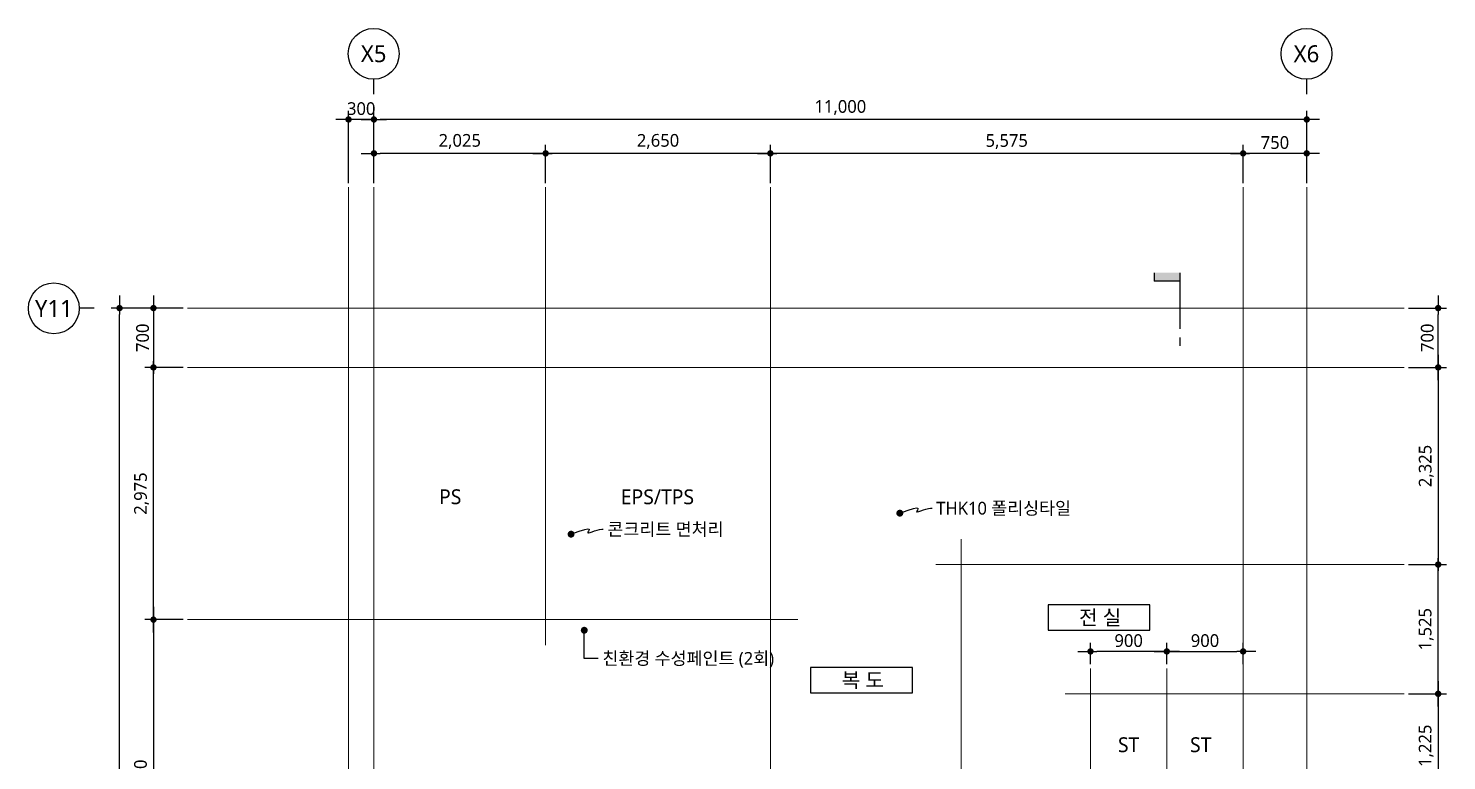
# Model space of a CAD drawing. Header units: millimetres. Extents: x 1424731 to 1631737, y 707248 to 849681.
# Drawn here: x 1508731 to 1525456, y 802356 to 810994 of the extents above; entities that cross this region are included whole.
import ezdxf
from ezdxf.enums import TextEntityAlignment as Align

# ---------------------------------------------------------------- set-up
doc = ezdxf.new("R2010")
doc.units = ezdxf.units.MM
doc.header["$MEASUREMENT"] = 0
doc.linetypes.add('CEN', pattern=[62, 60, -1, 0, -1])
doc.layers.get('0').update_dxf_attribs({"linetype": 'CONTINUOUS'})
for name, color, linetype, lineweight in [('A-AXIS-BUBL', 7, 'CONTINUOUS', 25), ('A-CNTL', 1, 'CEN', 15), ('A-DIMS', 7, 'CONTINUOUS', 25), ('A-MKXS-LEAD', 7, 'CONTINUOUS', 25), ('A-MKXS-MAK1', 3, 'CONTINUOUS', 25), ('A-MKXS-TEXT1', 3, 'CONTINUOUS', 25), ('A-MKXS-TEXT2', 7, 'CONTINUOUS', 25), ('A-MKXX-NAME', 3, 'CONTINUOUS', 25), ('A-MKXX-SYMB', 7, 'CONTINUOUS', 25), ('A-XXXX-TXT2', 3, 'CONTINUOUS', 25)]:
    doc.layers.add(name, color=color, linetype=linetype, lineweight=lineweight)
doc.styles.add('HY울릉도L', font='')
doc.styles.add('돋움체', font='')
doc.styles.add('맑은고딕', font='malgun.ttf')
doc.styles.get('HY울릉도L').set_extended_font_data('HYwulM')
doc.styles.get('돋움체').set_extended_font_data('DotumChe')
doc.dimstyles.new('CDIM', dxfattribs={"dimtxt": 3, "dimasz": 1.5, "dimexe": 2, "dimexo": 1, "dimgap": 1, "dimtad": 1, "dimdec": 0, "dimrnd": 0.5, "dimzin": 0, "dimdsep": 32, "dimlunit": 6, "dimtxsty": 'HY울릉도L', "dimblk1": '_CIDOT', "dimblk2": '_CIDOT', "dimsah": 1, "dimcen": 5.5, "dimclrd": 2, "dimclre": 2, "dimclrt": 7, "dimadec": 0, "dimazin": 0, "dimtfac": 1, "dimtdec": 0, "dimtix": 1, "dimtmove": 2, "dimatfit": 1, "dimldrblk": '_CIDOT', "dimfxl": 1, "dimtolj": 1, "dimtzin": 0, "dimlwd": -1, "dimarcsym": 0})

# ---------------------------------------------------------------- blocks, each defined once
blk = doc.blocks.new('_CIDOT')
at = {"color": 0, "linetype": 'ByBlock'}
blk.add_line((2, 0), (-1, 0), dxfattribs=at)
at = {"color": 0, "linetype": 'ByBlock', "const_width": 0.5}
blk.add_lwpolyline([(-0.25, 0, 1), (0.25, 0, 1)], format="xyb", close=True, dxfattribs=at)
blk = doc.blocks.new('*D359')
at = {"layer": 'A-DIMS', "lineweight": -2, "transparency": 16777216}
for p, q in [((1514831, 809169), (1514831, 809619)), ((1517481, 809169), (1517481, 809619))]:
    blk.add_line(p, q, dxfattribs=at)
at = {"layer": 'A-DIMS', "transparency": 16777216}
blk.add_line((1517406, 809519), (1514906, 809519), dxfattribs=at)
at = {"layer": 'A-DIMS', "transparency": 16777216, "xscale": 75, "yscale": 75, "zscale": 75, "rotation": 180}
blk.add_blockref('_CIDOT', (1514831, 809519), dxfattribs=at)
at = {"layer": 'A-DIMS', "transparency": 16777216, "xscale": 75, "yscale": 75, "zscale": 75}
blk.add_blockref('_CIDOT', (1517481, 809519), dxfattribs=at)
at = {"layer": 'A-DIMS', "color": 3, "transparency": 16777216, "insert": (1516156, 809659), "char_height": 150, "attachment_point": 5, "style": '맑은고딕'}
blk.add_mtext('\\A1;2,650', dxfattribs=at)
blk = doc.blocks.new('*D360')
at = {"layer": 'A-DIMS', "lineweight": -2, "transparency": 16777216}
for p, q in [((1512806, 809169), (1512806, 810019)), ((1523806, 809169), (1523806, 810019))]:
    blk.add_line(p, q, dxfattribs=at)
at = {"layer": 'A-DIMS', "transparency": 16777216}
blk.add_line((1523731, 809919), (1512881, 809919), dxfattribs=at)
at = {"layer": 'A-DIMS', "transparency": 16777216, "xscale": 75, "yscale": 75, "zscale": 75, "rotation": 180}
blk.add_blockref('_CIDOT', (1512806, 809919), dxfattribs=at)
at = {"layer": 'A-DIMS', "transparency": 16777216, "xscale": 75, "yscale": 75, "zscale": 75}
blk.add_blockref('_CIDOT', (1523806, 809919), dxfattribs=at)
at = {"layer": 'A-DIMS', "color": 3, "transparency": 16777216, "insert": (1518306, 810059), "char_height": 150, "attachment_point": 5, "style": '맑은고딕'}
blk.add_mtext('\\A1;11,000', dxfattribs=at)
blk = doc.blocks.new('*D361')
at = {"layer": 'A-DIMS', "lineweight": -2, "transparency": 16777216}
for p, q in [((1523056, 809169), (1523056, 809619)), ((1523806, 809169), (1523806, 809619))]:
    blk.add_line(p, q, dxfattribs=at)
at = {"layer": 'A-DIMS', "transparency": 16777216}
blk.add_line((1523731, 809519), (1523131, 809519), dxfattribs=at)
at = {"layer": 'A-DIMS', "transparency": 16777216, "xscale": 75, "yscale": 75, "zscale": 75, "rotation": 180}
blk.add_blockref('_CIDOT', (1523056, 809519), dxfattribs=at)
at = {"layer": 'A-DIMS', "transparency": 16777216, "xscale": 75, "yscale": 75, "zscale": 75}
blk.add_blockref('_CIDOT', (1523806, 809519), dxfattribs=at)
at = {"layer": 'A-DIMS', "color": 3, "transparency": 16777216, "insert": (1523431, 809646), "char_height": 150, "attachment_point": 5, "style": '맑은고딕'}
blk.add_mtext('\\A1;750', dxfattribs=at)
blk = doc.blocks.new('*D362')
at = {"layer": 'A-DIMS', "lineweight": -2, "transparency": 16777216}
for p, q in [((1512506, 809169), (1512506, 810019)), ((1512806, 809169), (1512806, 810019))]:
    blk.add_line(p, q, dxfattribs=at)
at = {"layer": 'A-DIMS', "transparency": 16777216}
for p, q in [((1512431, 809919), (1512356, 809919)), ((1512806, 809919), (1512506, 809919)), ((1512881, 809919), (1512956, 809919))]:
    blk.add_line(p, q, dxfattribs=at)
at = {"layer": 'A-DIMS', "transparency": 16777216, "xscale": 75, "yscale": 75, "zscale": 75}
blk.add_blockref('_CIDOT', (1512506, 809919), dxfattribs=at)
at = {"layer": 'A-DIMS', "transparency": 16777216, "xscale": 75, "yscale": 75, "zscale": 75, "rotation": 180}
blk.add_blockref('_CIDOT', (1512806, 809919), dxfattribs=at)
at = {"layer": 'A-DIMS', "color": 3, "transparency": 16777216, "insert": (1512656, 810046), "char_height": 150, "attachment_point": 5, "style": '맑은고딕'}
blk.add_mtext('\\A1;300', dxfattribs=at)
blk = doc.blocks.new('*D364')
at = {"layer": 'A-DIMS', "lineweight": -2, "transparency": 16777216}
for p, q in [((1510556, 807694), (1509706, 807694)), ((1510556, 794694), (1509706, 794694))]:
    blk.add_line(p, q, dxfattribs=at)
at = {"layer": 'A-DIMS', "transparency": 16777216}
blk.add_line((1509806, 794769), (1509806, 807619), dxfattribs=at)
at = {"layer": 'A-DIMS', "transparency": 16777216, "xscale": 75, "yscale": 75, "zscale": 75}
for p, rotation in [((1509806, 807694), 90), ((1509806, 794694), 270)]:
    blk.add_blockref('_CIDOT', p, dxfattribs=dict(at, rotation=rotation))
at = {"layer": 'A-DIMS', "color": 3, "transparency": 16777216, "insert": (1509665, 801194), "char_height": 150, "attachment_point": 5, "rotation": 90, "style": '맑은고딕'}
blk.add_mtext('\\A1;13,000', dxfattribs=at)
blk = doc.blocks.new('*D368')
at = {"layer": 'A-DIMS', "lineweight": -2, "transparency": 16777216}
for p, q in [((1517481, 809169), (1517481, 809619)), ((1523056, 809169), (1523056, 809619))]:
    blk.add_line(p, q, dxfattribs=at)
at = {"layer": 'A-DIMS', "transparency": 16777216}
blk.add_line((1522981, 809519), (1517556, 809519), dxfattribs=at)
at = {"layer": 'A-DIMS', "transparency": 16777216, "xscale": 75, "yscale": 75, "zscale": 75, "rotation": 180}
blk.add_blockref('_CIDOT', (1517481, 809519), dxfattribs=at)
at = {"layer": 'A-DIMS', "transparency": 16777216, "xscale": 75, "yscale": 75, "zscale": 75}
blk.add_blockref('_CIDOT', (1523056, 809519), dxfattribs=at)
at = {"layer": 'A-DIMS', "color": 3, "transparency": 16777216, "insert": (1520268, 809658), "char_height": 150, "attachment_point": 5, "style": '맑은고딕'}
blk.add_mtext('\\A1;5,575', dxfattribs=at)
blk = doc.blocks.new('*D374')
at = {"layer": 'A-DIMS', "lineweight": -2, "transparency": 16777216}
for p, q in [((1510556, 804019), (1510106, 804019)), ((1510556, 800219), (1510106, 800219))]:
    blk.add_line(p, q, dxfattribs=at)
at = {"layer": 'A-DIMS', "transparency": 16777216}
blk.add_line((1510206, 803944), (1510206, 800294), dxfattribs=at)
at = {"layer": 'A-DIMS', "transparency": 16777216, "xscale": 75, "yscale": 75, "zscale": 75}
for p, rotation in [((1510206, 804019), 90), ((1510206, 800219), 270)]:
    blk.add_blockref('_CIDOT', p, dxfattribs=dict(at, rotation=rotation))
at = {"layer": 'A-DIMS', "color": 3, "transparency": 16777216, "insert": (1510066, 802119), "char_height": 150, "attachment_point": 5, "rotation": 90, "style": '맑은고딕'}
blk.add_mtext('\\A1;3,800', dxfattribs=at)
blk = doc.blocks.new('*D375')
at = {"layer": 'A-DIMS', "lineweight": -2, "transparency": 16777216}
for p, q in [((1521256, 803494), (1521256, 803744)), ((1522156, 803494), (1522156, 803744))]:
    blk.add_line(p, q, dxfattribs=at)
at = {"layer": 'A-DIMS', "transparency": 16777216}
blk.add_line((1522081, 803644), (1521331, 803644), dxfattribs=at)
at = {"layer": 'A-DIMS', "transparency": 16777216, "xscale": 75, "yscale": 75, "zscale": 75, "rotation": 180}
blk.add_blockref('_CIDOT', (1521256, 803644), dxfattribs=at)
at = {"layer": 'A-DIMS', "transparency": 16777216, "xscale": 75, "yscale": 75, "zscale": 75}
blk.add_blockref('_CIDOT', (1522156, 803644), dxfattribs=at)
at = {"layer": 'A-DIMS', "color": 3, "transparency": 16777216, "insert": (1521706, 803771), "char_height": 150, "attachment_point": 5, "style": '맑은고딕'}
blk.add_mtext('\\A1;900', dxfattribs=at)
blk = doc.blocks.new('*D376')
at = {"layer": 'A-DIMS', "lineweight": -2, "transparency": 16777216}
for p, q in [((1522156, 803494), (1522156, 803744)), ((1523056, 803494), (1523056, 803744))]:
    blk.add_line(p, q, dxfattribs=at)
at = {"layer": 'A-DIMS', "transparency": 16777216}
blk.add_line((1522231, 803644), (1522981, 803644), dxfattribs=at)
at = {"layer": 'A-DIMS', "transparency": 16777216, "xscale": 75, "yscale": 75, "zscale": 75, "rotation": 180}
blk.add_blockref('_CIDOT', (1522156, 803644), dxfattribs=at)
at = {"layer": 'A-DIMS', "transparency": 16777216, "xscale": 75, "yscale": 75, "zscale": 75}
blk.add_blockref('_CIDOT', (1523056, 803644), dxfattribs=at)
at = {"layer": 'A-DIMS', "color": 3, "transparency": 16777216, "insert": (1522606, 803771), "char_height": 150, "attachment_point": 5, "style": '맑은고딕'}
blk.add_mtext('\\A1;900', dxfattribs=at)
blk = doc.blocks.new('*D409')
at = {"layer": 'A-DIMS', "lineweight": -2, "transparency": 16777216}
for p, q in [((1525006, 803144), (1525456, 803144)), ((1525006, 801919), (1525456, 801919))]:
    blk.add_line(p, q, dxfattribs=at)
at = {"layer": 'A-DIMS', "transparency": 16777216}
blk.add_line((1525356, 803069), (1525356, 801994), dxfattribs=at)
at = {"layer": 'A-DIMS', "transparency": 16777216, "xscale": 75, "yscale": 75, "zscale": 75}
for p, rotation in [((1525356, 803144), 90), ((1525356, 801919), 270)]:
    blk.add_blockref('_CIDOT', p, dxfattribs=dict(at, rotation=rotation))
at = {"layer": 'A-DIMS', "color": 3, "transparency": 16777216, "insert": (1525215, 802531), "char_height": 150, "attachment_point": 5, "rotation": 90, "style": '맑은고딕'}
blk.add_mtext('\\A1;1,225', dxfattribs=at)
blk = doc.blocks.new('CORE 3- 단면')
at = {"layer": 'A-MKXS-MAK1'}
for points in [[(9245, 14613), (9245, 14713), (9545, 14713), (9545, 14613)], [(10806, 4095), (10906, 4095), (10906, 3795), (10806, 3795)]]:
    blk.add_hatch(color=256, dxfattribs=at).paths.add_polyline_path(points)
h = blk.add_hatch(color=256, dxfattribs=at)
h.paths.add_polyline_path([(-1180, 4290), (-933, 4042, 0.414214), (-1428, 4042)])
h.paths.add_polyline_path([(-933, 4042), (-685, 3795), (-830, 3795, 0.198912)])
h.paths.add_polyline_path([(-1428, 4042, 0.198912), (-1530, 3795), (-1675, 3795)])
h = blk.add_hatch(color=256, dxfattribs=at)
h.paths.add_polyline_path([(9050, 672), (9297, 919, 0.414214), (9297, 424)])
h.paths.add_polyline_path([(9297, 919), (9545, 1167), (9545, 1022, 0.198912)])
h.paths.add_polyline_path([(9297, 424, 0.198912), (9545, 322), (9545, 177)])
for p, q in [((9245, 14713), (9245, 14613)), ((9545, 14613), (9245, 14613)), ((9545, 14713), (9545, 14050)), ((9545, 13950), (9545, 13850)), ((-1675, 3795), (-1180, 4290)), ((-685, 3795), (-1180, 4290)), ((10906, 4095), (10806, 4095)), ((10806, 3795), (10806, 4095)), ((10906, 3795), (10906, 4095)), ((-207, 3795), (-1675, 3795)), ((-7, 3795), (-107, 3795)), ((10143, 3795), (10043, 3795)), ((10906, 3795), (10243, 3795)), ((9545, 1845), (9545, 1745)), ((9545, 1645), (9545, 177)), ((9545, 1167), (9050, 672)), ((9545, 177), (9050, 672))]:
    blk.add_line(p, q, dxfattribs=at)
for centre in [(-1180, 3795), (9545, 672)]:
    blk.add_circle(centre, 350, dxfattribs=at)
at = {"layer": 'A-MKXS-TEXT2', "style": '돋움체'}
for s, height, p in [('1', 150, (-1184, 3939)), ('A-522', 140, (-1187, 3667))]:
    blk.add_text(s, height=height, dxfattribs=at).set_placement(p, align=Align.MIDDLE)
for s, height, p in [('A-521', 140, (9673, 665)), ('1', 150, (9401, 668))]:
    blk.add_text(s, height=height, rotation=90, dxfattribs=at).set_placement(p, align=Align.MIDDLE)
blk = doc.blocks.new('*D1051')
at = {"layer": 'A-DIMS', "lineweight": -2, "transparency": 16777216}
for p, q in [((1525006, 804669), (1525456, 804669)), ((1525006, 803144), (1525456, 803144))]:
    blk.add_line(p, q, dxfattribs=at)
at = {"layer": 'A-DIMS', "transparency": 16777216}
blk.add_line((1525356, 803219), (1525356, 804594), dxfattribs=at)
at = {"layer": 'A-DIMS', "transparency": 16777216, "xscale": 75, "yscale": 75, "zscale": 75}
for p, rotation in [((1525356, 804669), 90), ((1525356, 803144), 270)]:
    blk.add_blockref('_CIDOT', p, dxfattribs=dict(at, rotation=rotation))
at = {"layer": 'A-DIMS', "color": 3, "transparency": 16777216, "insert": (1525215, 803906), "char_height": 150, "attachment_point": 5, "rotation": 90, "style": '맑은고딕'}
blk.add_mtext('\\A1;1,525', dxfattribs=at)
blk = doc.blocks.new('*D1053')
at = {"layer": 'A-DIMS', "lineweight": -2, "transparency": 16777216}
for p, q in [((1525006, 806994), (1525456, 806994)), ((1525006, 804669), (1525456, 804669))]:
    blk.add_line(p, q, dxfattribs=at)
at = {"layer": 'A-DIMS', "transparency": 16777216}
blk.add_line((1525356, 806919), (1525356, 804744), dxfattribs=at)
at = {"layer": 'A-DIMS', "transparency": 16777216, "xscale": 75, "yscale": 75, "zscale": 75}
for p, rotation in [((1525356, 806994), 90), ((1525356, 804669), 270)]:
    blk.add_blockref('_CIDOT', p, dxfattribs=dict(at, rotation=rotation))
at = {"layer": 'A-DIMS', "color": 3, "transparency": 16777216, "insert": (1525216, 805831), "char_height": 150, "attachment_point": 5, "rotation": 90, "style": '맑은고딕'}
blk.add_mtext('\\A1;2,325', dxfattribs=at)
blk = doc.blocks.new('*D1052')
at = {"layer": 'A-DIMS', "lineweight": -2, "transparency": 16777216}
for p, q in [((1525006, 807694), (1525456, 807694)), ((1525006, 806994), (1525456, 806994))]:
    blk.add_line(p, q, dxfattribs=at)
at = {"layer": 'A-DIMS', "transparency": 16777216}
blk.add_line((1525356, 807069), (1525356, 807619), dxfattribs=at)
at = {"layer": 'A-DIMS', "transparency": 16777216, "xscale": 75, "yscale": 75, "zscale": 75}
for p, rotation in [((1525356, 807694), 90), ((1525356, 806994), 270)]:
    blk.add_blockref('_CIDOT', p, dxfattribs=dict(at, rotation=rotation))
at = {"layer": 'A-DIMS', "color": 3, "transparency": 16777216, "insert": (1525228, 807344), "char_height": 150, "attachment_point": 5, "rotation": 90, "style": '맑은고딕'}
blk.add_mtext('\\A1;700', dxfattribs=at)
blk = doc.blocks.new('*D1054')
at = {"layer": 'A-DIMS', "lineweight": -2, "transparency": 16777216}
for p, q in [((1510556, 807694), (1510106, 807694)), ((1510556, 806994), (1510106, 806994))]:
    blk.add_line(p, q, dxfattribs=at)
at = {"layer": 'A-DIMS', "transparency": 16777216}
blk.add_line((1510206, 807619), (1510206, 807069), dxfattribs=at)
at = {"layer": 'A-DIMS', "transparency": 16777216, "xscale": 75, "yscale": 75, "zscale": 75}
for p, rotation in [((1510206, 807694), 90), ((1510206, 806994), 270)]:
    blk.add_blockref('_CIDOT', p, dxfattribs=dict(at, rotation=rotation))
at = {"layer": 'A-DIMS', "color": 3, "transparency": 16777216, "insert": (1510078, 807344), "char_height": 150, "attachment_point": 5, "rotation": 90, "style": '맑은고딕'}
blk.add_mtext('\\A1;700', dxfattribs=at)
blk = doc.blocks.new('*D1055')
at = {"layer": 'A-DIMS', "lineweight": -2, "transparency": 16777216}
for p, q in [((1510556, 806994), (1510106, 806994)), ((1510556, 804019), (1510106, 804019))]:
    blk.add_line(p, q, dxfattribs=at)
at = {"layer": 'A-DIMS', "transparency": 16777216}
blk.add_line((1510206, 804094), (1510206, 806919), dxfattribs=at)
at = {"layer": 'A-DIMS', "transparency": 16777216, "xscale": 75, "yscale": 75, "zscale": 75}
for p, rotation in [((1510206, 806994), 90), ((1510206, 804019), 270)]:
    blk.add_blockref('_CIDOT', p, dxfattribs=dict(at, rotation=rotation))
at = {"layer": 'A-DIMS', "color": 3, "transparency": 16777216, "insert": (1510066, 805506), "char_height": 150, "attachment_point": 5, "rotation": 90, "style": '맑은고딕'}
blk.add_mtext('\\A1;2,975', dxfattribs=at)
blk = doc.blocks.new('*D1056')
at = {"layer": 'A-DIMS', "lineweight": -2, "transparency": 16777216}
for p, q in [((1512806, 809169), (1512806, 809619)), ((1514831, 809169), (1514831, 809619))]:
    blk.add_line(p, q, dxfattribs=at)
at = {"layer": 'A-DIMS', "transparency": 16777216}
blk.add_line((1514756, 809519), (1512881, 809519), dxfattribs=at)
at = {"layer": 'A-DIMS', "transparency": 16777216, "xscale": 75, "yscale": 75, "zscale": 75, "rotation": 180}
blk.add_blockref('_CIDOT', (1512806, 809519), dxfattribs=at)
at = {"layer": 'A-DIMS', "transparency": 16777216, "xscale": 75, "yscale": 75, "zscale": 75}
blk.add_blockref('_CIDOT', (1514831, 809519), dxfattribs=at)
at = {"layer": 'A-DIMS', "color": 3, "transparency": 16777216, "insert": (1513818, 809659), "char_height": 150, "attachment_point": 5, "style": '맑은고딕'}
blk.add_mtext('\\A1;2,025', dxfattribs=at)

msp = doc.modelspace()

# ---------------------------------------------------------------- linework, layer by layer
at = {"layer": 'A-AXIS-BUBL', "ltscale": 0.2}
for p, q in [((1512805.7, 810218.7), (1512805.7, 810393.7)), ((1523805.7, 810218.7), (1523805.7, 810393.7)), ((1509505.7, 807693.7), (1509330.7, 807693.7))]:
    msp.add_line(p, q, dxfattribs=at)
for centre in [(1512802.8, 810693.7), (1523802.8, 810693.7), (1509030.7, 807690.7)]:
    msp.add_circle(centre, 300, dxfattribs=at)
at = {"layer": 'A-CNTL'}
for p, q in [((1512505.7, 793093.7), (1512505.7, 809118.7)), ((1512805.7, 793093.7), (1512805.7, 809118.7)), ((1514830.7, 803718.7), (1514830.7, 809118.7)), ((1517480.7, 799718.7), (1517480.7, 809118.7)), ((1523055.7, 793093.7), (1523055.7, 809118.7)), ((1523805.7, 809118.7), (1523805.7, 793093.7)), ((1524955.7, 807693.7), (1510605.7, 807693.7)), ((1524955.7, 806993.7), (1510605.7, 806993.7)), ((1519730.7, 793093.7), (1519730.7, 804968.7)), ((1519430.7, 804668.7), (1524955.7, 804668.7)), ((1510605.7, 804018.7), (1517805.7, 804018.7)), ((1521255.7, 801318.7), (1521255.7, 803443.7)), ((1522155.7, 801318.7), (1522155.7, 803443.7)), ((1520955.7, 803143.7), (1524955.7, 803143.7))]:
    msp.add_line(p, q, dxfattribs=at)
at = {"layer": 'A-MKXS-LEAD', "const_width": 40}
for points in [[(1518986.6, 805276.9, 1), (1519028.1, 805272.7, 1)], [(1515109.6, 805029.1, 1), (1515151.1, 805025, 1)], [(1515265.6, 803891.7, -1), (1515307, 803895.9, -1)]]:
    msp.add_lwpolyline(points, format="xyb", close=True, dxfattribs=at)
at = {"layer": 'A-MKXS-LEAD'}
for points in [[(1519006.5, 805274.5), (1519104.3, 805311.3), (1519168, 805331.2), (1519204.2, 805337.7), (1519219.6, 805334.2), (1519220.8, 805324.3), (1519214.3, 805311.5), (1519206.7, 805299.3), (1519204.8, 805291.2), (1519213.4, 805289.9), (1519231.6, 805294.3), (1519256.4, 805302.5), (1519285.3, 805312.6), (1519315.5, 805322.7), (1519344.3, 805330.9), (1519369, 805335.2), (1519386.9, 805333.7)], [(1515129.5, 805026.7), (1515227.3, 805063.6), (1515291, 805083.5), (1515327.2, 805089.9), (1515342.6, 805086.5), (1515343.8, 805076.6), (1515337.3, 805063.7), (1515329.7, 805051.6), (1515327.8, 805043.5), (1515336.4, 805042.2), (1515354.6, 805046.6), (1515379.4, 805054.8), (1515408.3, 805064.9), (1515438.5, 805075), (1515467.3, 805083.1), (1515492, 805087.4), (1515509.9, 805086)], [(1515450.4, 803562.2), (1515286.3, 803562.2), (1515286.3, 803562.2), (1515286.3, 803893.8)]]:
    msp.add_lwpolyline(points, dxfattribs=at)
at = {"layer": 'A-MKXX-SYMB'}
for points in [[(1520755.7, 803893.7), (1521955.7, 803893.7), (1521955.7, 804193.7), (1520755.7, 804193.7)], [(1517955.7, 803156.2), (1519155.7, 803156.2), (1519155.7, 803456.2), (1517955.7, 803456.2)]]:
    msp.add_lwpolyline(points, close=True, dxfattribs=at)

# ---------------------------------------------------------------- block references
at = {"layer": 'A-DIMS'}
msp.add_blockref('CORE 3- 단면', (1512763, 793398.7), dxfattribs=at)

# ---------------------------------------------------------------- texts
at = {"layer": 'A-MKXS-TEXT1', "style": '맑은고딕'}
for s, p in [('THK10 폴리싱타일', (1519436.9, 805333.7)), ('콘크리트 면처리', (1515559.9, 805086)), ('친환경 수성페인트 (2회)', (1515500.4, 803562.2))]:
    msp.add_text(s, height=150, dxfattribs=at).set_placement(p, align=Align.MIDDLE_LEFT)
at = {"layer": 'A-MKXX-NAME', "style": '맑은고딕'}
for s, p in [('PS', (1513705.7, 805468.7)), ('EPS/TPS', (1516149.1, 805468.1)), ('전 실', (1521370.3, 804043.7)), ('복 도', (1518570.3, 803306.2)), ('ST', (1521705.7, 802543.7)), ('ST', (1522555.7, 802543.7))]:
    msp.add_text(s, height=175, dxfattribs=at).set_placement(p, align=Align.MIDDLE_CENTER)
at = {"layer": 'A-XXXX-TXT2', "ltscale": 0.2, "style": '맑은고딕'}
for s, p in [('X5', (1512802.8, 810693.7)), ('X6', (1523802.8, 810693.7)), ('Y11', (1509030.7, 807690.7))]:
    msp.add_text(s, height=200, dxfattribs=at).set_placement(p, align=Align.MIDDLE)

# ---------------------------------------------------------------- dimensions: what is measured, and where the dimension line sits
at = {"layer": 'A-DIMS'}
for base, p1, p2, angle, picture, middle in [((1512505.7, 809918.7), (1512805.7, 809118.7), (1512505.7, 809118.7), 180, '*D362', (1512655.7, 810046.2)), ((1512805.7, 809918.7), (1523805.7, 809118.7), (1512805.7, 809118.7), 180, '*D360', (1518305.7, 810059.2)), ((1512805.7, 809518.7), (1514830.7, 809118.7), (1512805.7, 809118.7), 180, '*D1056', (1513818.2, 809658.8)), ((1514830.7, 809518.7), (1517480.7, 809118.7), (1514830.7, 809118.7), 180, '*D359', (1516155.7, 809658.8)), ((1517480.7, 809518.7), (1523055.7, 809118.7), (1517480.7, 809118.7), 180, '*D368', (1520268.2, 809657.5)), ((1523055.7, 809518.7), (1523805.7, 809118.7), (1523055.7, 809118.7), 180, '*D361', (1523430.7, 809646.2)), ((1509805.7, 807693.7), (1510605.7, 794693.7), (1510605.7, 807693.7), 270, '*D364', (1509665.3, 801193.7)), ((1510205.7, 806993.7), (1510605.7, 807693.7), (1510605.7, 806993.7), 90, '*D1054', (1510078.2, 807343.7)), ((1525355.7, 807693.7), (1524955.7, 806993.7), (1524955.7, 807693.7), 270, '*D1052', (1525228.2, 807343.7)), ((1510205.7, 806993.7), (1510605.7, 804018.7), (1510605.7, 806993.7), 270, '*D1055', (1510065.7, 805506.2)), ((1525355.7, 804668.7), (1524955.7, 806993.7), (1524955.7, 804668.7), 90, '*D1053', (1525215.7, 805831.2)), ((1525355.7, 804668.7), (1524955.7, 803143.7), (1524955.7, 804668.7), 270, '*D1051', (1525215.3, 803906.2)), ((1510205.7, 800218.7), (1510605.7, 804018.7), (1510605.7, 800218.7), 90, '*D374', (1510065.7, 802118.7)), ((1521255.7, 803643.7), (1522155.7, 803443.7), (1521255.7, 803443.7), 180, '*D375', (1521705.7, 803771.2)), ((1525355.7, 801918.7), (1524955.7, 803143.7), (1524955.7, 801918.7), 90, '*D409', (1525215.3, 802531.2))]:
    dim = msp.add_linear_dim(base=base, p1=p1, p2=p2, angle=angle, dimstyle='CDIM', override={"dimscale": 50, "dimtxsty": '맑은고딕', "dimclrd": 256, "dimclre": 256, "dimclrt": 3}, dxfattribs=at)
    dim.commit()
    dim.dimension.update_dxf_attribs({"geometry": picture, "text_midpoint": middle})
dim = msp.add_linear_dim(base=(1523055.7, 803643.7), p1=(1522155.7, 803443.7), p2=(1523055.7, 803443.7), dimstyle='CDIM', override={"dimscale": 50, "dimtxsty": '맑은고딕', "dimclrd": 256, "dimclre": 256, "dimclrt": 3}, dxfattribs=at)
dim.commit()
dim.dimension.update_dxf_attribs({"geometry": '*D376', "text_midpoint": (1522605.7, 803771.2)})

doc.saveas('drawing.dxf')
